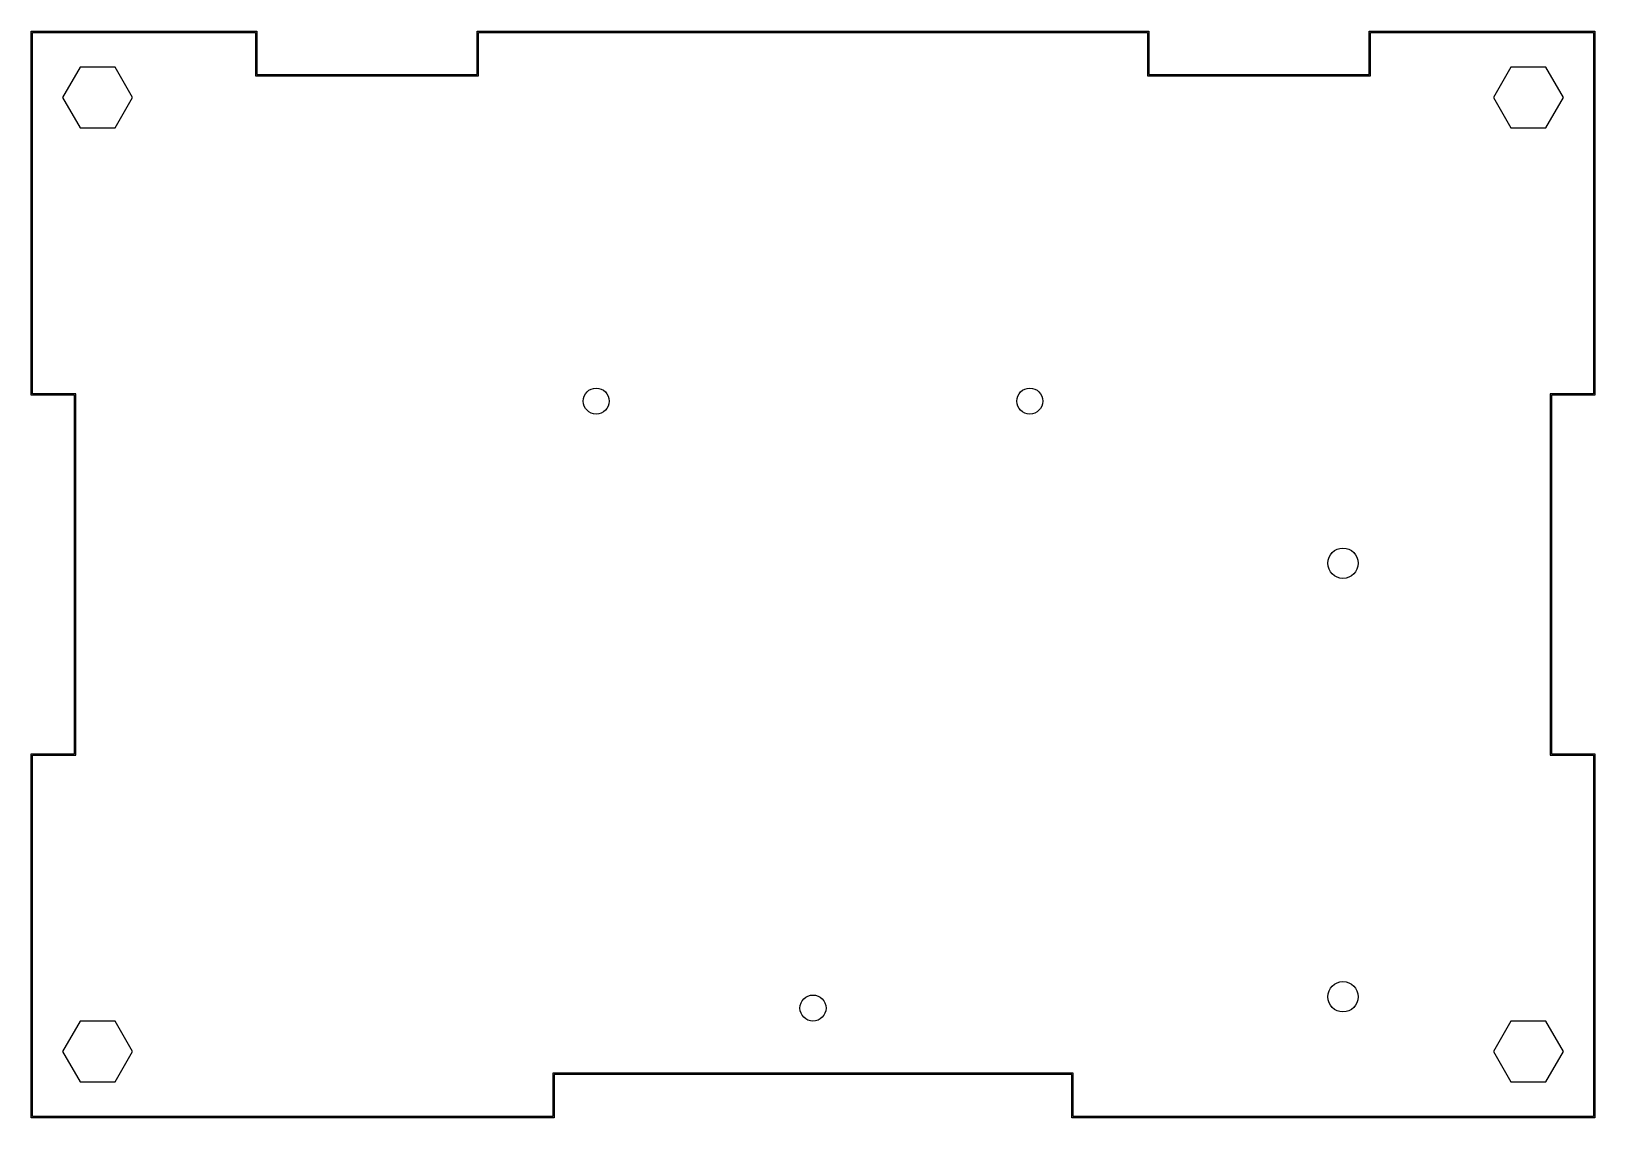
# Model space of a CAD drawing. Header units: millimetres. Extents: x -90 to 90, y -63 to 63.
import ezdxf

# ---------------------------------------------------------------- set-up
doc = ezdxf.new("R2010")
doc.units = ezdxf.units.MM
doc.layers.get('0').update_dxf_attribs({"linetype": 'CONTINUOUS'})

msp = doc.modelspace()

# ---------------------------------------------------------------- linework, layer by layer
for points in [[(85.15, -20.68), (90.15, -20.68), (90.15, -62.65), (29.85, -62.65), (29.85, -57.65), (-29.85, -57.65), (-29.85, -62.65), (-90.15, -62.65), (-90.15, -20.68), (-85.15, -20.68), (-85.15, 20.68), (-90.15, 20.68), (-90.15, 62.65), (-64.14, 62.65), (-64.14, 57.65), (-38.72, 57.65), (-38.72, 62.65), (38.72, 62.65), (38.72, 57.65), (64.14, 57.65), (64.14, 62.65), (90.15, 62.65), (90.15, 20.68), (85.15, 20.68)], [(64.29, 57.5), (64.29, 62.5), (90, 62.5), (90, 20.83), (85, 20.83), (85, -20.83), (90, -20.83), (90, -62.5), (30, -62.5), (30, -57.5), (-30, -57.5), (-30, -62.5), (-90, -62.5), (-90, -20.83), (-85, -20.83), (-85, 20.83), (-90, 20.83), (-90, 62.5), (-64.29, 62.5), (-64.29, 57.5), (-38.57, 57.5), (-38.57, 62.5), (38.57, 62.5), (38.57, 57.5)], [(-84.52, 58.5), (-86.54, 55), (-84.52, 51.5), (-80.48, 51.5), (-78.46, 55), (-80.48, 58.5)], [(80.48, 58.5), (78.46, 55), (80.48, 51.5), (84.52, 51.5), (86.54, 55), (84.52, 58.5)], [(-80.48, -58.5), (-78.46, -55), (-80.48, -51.5), (-84.52, -51.5), (-86.54, -55), (-84.52, -58.5)], [(84.52, -58.5), (86.54, -55), (84.52, -51.5), (80.48, -51.5), (78.46, -55), (80.48, -58.5)]]:
    msp.add_lwpolyline(points, close=True)
for centre, radius in [((-25, 20), 1.5), ((25, 20), 1.5), ((61.12, 1.3), 1.75), ((0, -50), 1.5), ((61.12, -48.7), 1.75)]:
    msp.add_circle(centre, radius)

doc.saveas('drawing.dxf')
